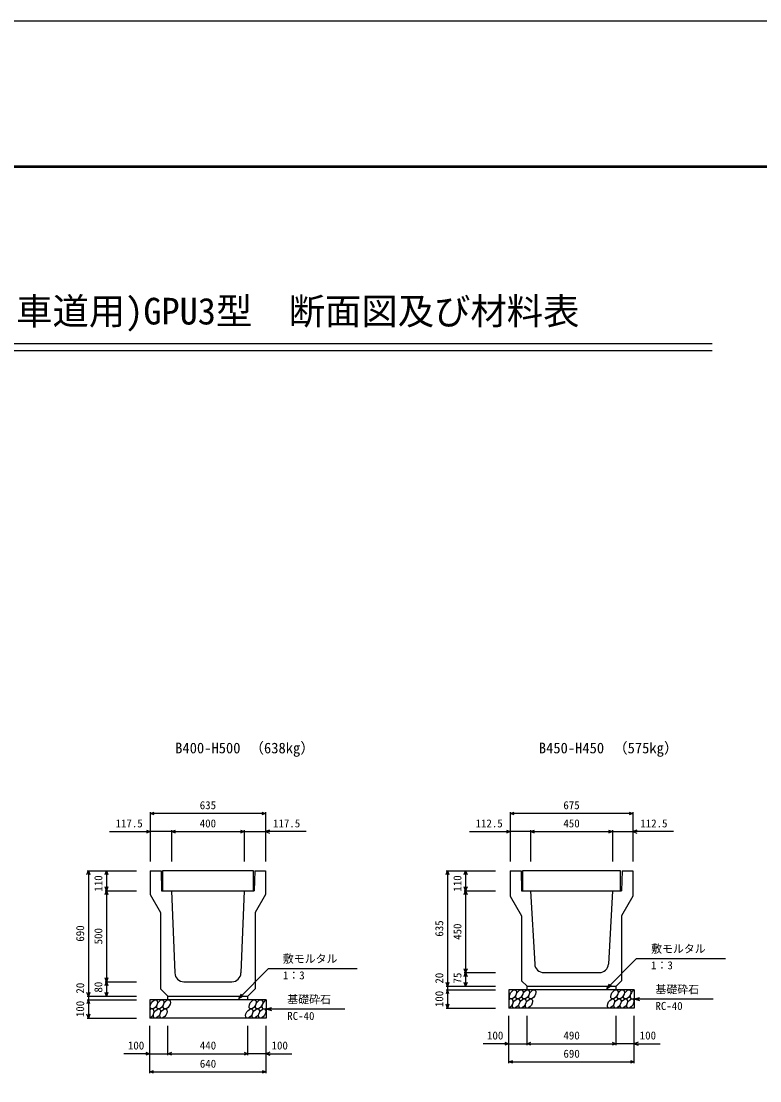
# Model space of a CAD drawing. Units: millimetres, scale not verified. Extents: x -33600 to 33600, y -11880 to 11880.
# Drawn here: x 15677 to 19739, y 6055 to 11880 of the extents above; entities that cross this region are included whole.
import ezdxf
from ezdxf.enums import TextEntityAlignment as Align

# ---------------------------------------------------------------- set-up
doc = ezdxf.new("R2010")
doc.units = ezdxf.units.MM
doc.header["$LTSCALE"] = 40
for name, color, linetype, lineweight in [('0-0_DIM', 7, 'Continuous', 25), ('0-1_Defpoints', 5, 'Continuous', 25), ('0-2_HATCH', 6, 'Continuous', 25), ('0-5_OUTLINE', 3, 'Continuous', 25), ('0-6_TXT', 7, 'Continuous', 25), ('0-7_WAKU', 3, 'Continuous', 25)]:
    doc.layers.add(name, color=color, linetype=linetype, lineweight=lineweight)
doc.styles.add('ＭＳ ゴシック', font='')
doc.styles.get('ＭＳ ゴシック').set_extended_font_data('MS Gothic')

msp = doc.modelspace()

# ---------------------------------------------------------------- linework, layer by layer
at = {"layer": '0-0_DIM'}
for p, q in [((16386.5, 7532.48), (16386.5, 7259.98)), ((17021.5, 7524.98), (16386.5, 7524.98)), ((17021.5, 7532.48), (17021.5, 7259.98)), ((18366.5, 7532.48), (18366.5, 7259.98)), ((19041.5, 7524.98), (18366.5, 7524.98)), ((19041.5, 7532.48), (19041.5, 7259.98)), ((16163.12, 7424.98), (16386.5, 7424.98)), ((16504, 7424.98), (16386.5, 7424.98)), ((16504, 7432.48), (16504, 7259.98)), ((16504, 7424.98), (16904, 7424.98)), ((16904, 7432.48), (16904, 7259.98)), ((16904, 7424.98), (17021.5, 7424.98)), ((17244.87, 7424.98), (17021.5, 7424.98)), ((18143.12, 7424.98), (18366.5, 7424.98)), ((18479, 7424.98), (18366.5, 7424.98)), ((18479, 7432.48), (18479, 7259.98)), ((18479, 7424.98), (18929, 7424.98)), ((18929, 7432.48), (18929, 7259.98)), ((18929, 7424.98), (19041.5, 7424.98)), ((19264.87, 7424.98), (19041.5, 7424.98)), ((16039, 7209.98), (16311.5, 7209.98)), ((16046.5, 7209.98), (16046.5, 6519.98)), ((16146.5, 7209.98), (16146.5, 7099.98)), ((18014, 7209.98), (18286.5, 7209.98)), ((18021.5, 7209.98), (18021.5, 6574.98)), ((18121.5, 7209.98), (18121.5, 7099.98)), ((16139, 7099.98), (16311.5, 7099.98)), ((16146.5, 7099.98), (16146.5, 6599.98)), ((18114, 7099.98), (18286.5, 7099.98)), ((18121.5, 7099.98), (18121.5, 6649.98)), ((19062.02, 6726.79), (18898.36, 6563.14)), ((19062.02, 6726.79), (19549.95, 6726.79)), ((17037.02, 6671.79), (16873.36, 6508.14)), ((17037.02, 6671.79), (17524.95, 6671.79)), ((18114, 6649.98), (18286.5, 6649.98)), ((18121.5, 6649.98), (18121.5, 6574.98)), ((16139, 6599.98), (16311.5, 6599.98)), ((16146.5, 6599.98), (16146.5, 6519.98)), ((18898.36, 6563.14), (18913.36, 6589.12)), ((16873.36, 6508.14), (16888.36, 6534.12)), ((18014, 6574.98), (18286.5, 6574.98)), ((18014, 6554.98), (18286.5, 6554.98)), ((18898.36, 6563.14), (18924.34, 6578.14)), ((16039, 6519.98), (16311.5, 6519.98)), ((16039, 6499.98), (16311.5, 6499.98)), ((16873.36, 6508.14), (16899.34, 6523.14)), ((19049, 6504.98), (19077.97, 6512.75)), ((19049, 6504.98), (19482.31, 6504.98)), ((19049, 6504.98), (19077.97, 6497.22)), ((17024, 6449.98), (17052.97, 6457.75)), ((17024, 6449.98), (17457.31, 6449.98)), ((17024, 6449.98), (17052.97, 6442.22)), ((18014, 6454.98), (18286.5, 6454.98)), ((18359, 6151.56), (18359, 6412.92)), ((18459, 6251.56), (18459, 6412.92)), ((18949, 6251.56), (18949, 6412.92)), ((19049, 6151.56), (19049, 6412.92)), ((16039, 6399.98), (16311.5, 6399.98)), ((16384, 6096.56), (16384, 6357.92)), ((16484, 6196.56), (16484, 6357.92)), ((16924, 6196.56), (16924, 6357.92)), ((17024, 6096.56), (17024, 6357.92)), ((18359, 6259.06), (18217.2, 6259.06)), ((18359, 6259.06), (18459, 6259.06)), ((18459, 6259.06), (18949, 6259.06)), ((19049, 6259.06), (18949, 6259.06)), ((19049, 6259.06), (19190.79, 6259.06)), ((16384, 6204.06), (16242.2, 6204.06)), ((16384, 6204.06), (16484, 6204.06)), ((16484, 6204.06), (16924, 6204.06)), ((17024, 6204.06), (16924, 6204.06)), ((17024, 6204.06), (17165.79, 6204.06)), ((18359, 6159.06), (19049, 6159.06)), ((16384, 6104.06), (17024, 6104.06))]:
    msp.add_line(p, q, dxfattribs=at)
for points in [[(16407.64, 7517.29), (16386.5, 7524.98), (16407.64, 7532.68)], [(17000.35, 7532.68), (17021.5, 7524.98), (17000.35, 7517.29)], [(18387.64, 7517.29), (18366.5, 7524.98), (18387.64, 7532.68)], [(19020.35, 7532.68), (19041.5, 7524.98), (19020.35, 7517.29)], [(16365.35, 7432.68), (16386.5, 7424.98), (16365.35, 7417.29)], [(16525.14, 7417.29), (16504, 7424.98), (16525.14, 7432.68)], [(16882.85, 7432.68), (16904, 7424.98), (16882.85, 7417.29)], [(17042.64, 7432.68), (17021.5, 7424.98), (17042.64, 7417.29)], [(18345.35, 7432.68), (18366.5, 7424.98), (18345.35, 7417.29)], [(18500.14, 7417.29), (18479, 7424.98), (18500.14, 7432.68)], [(18907.85, 7432.68), (18929, 7424.98), (18907.85, 7417.29)], [(19062.64, 7432.68), (19041.5, 7424.98), (19062.64, 7417.29)], [(16038.8, 7188.84), (16046.5, 7209.98), (16054.19, 7188.84)], [(16138.8, 7188.84), (16146.5, 7209.98), (16154.19, 7188.84)], [(18013.8, 7188.84), (18021.5, 7209.98), (18029.19, 7188.84)], [(18113.8, 7188.84), (18121.5, 7209.98), (18129.19, 7188.84)], [(16154.19, 7121.13), (16146.5, 7099.98), (16138.8, 7121.13)], [(18129.19, 7121.13), (18121.5, 7099.98), (18113.8, 7121.13)], [(16138.8, 7078.84), (16146.5, 7099.98), (16154.19, 7078.84)], [(18113.8, 7078.84), (18121.5, 7099.98), (18129.19, 7078.84)], [(18129.19, 6671.13), (18121.5, 6649.98), (18113.8, 6671.13)], [(18113.8, 6628.84), (18121.5, 6649.98), (18129.19, 6628.84)], [(16154.19, 6621.13), (16146.5, 6599.98), (16138.8, 6621.13)], [(16138.8, 6578.84), (16146.5, 6599.98), (16154.19, 6578.84)], [(18029.19, 6596.13), (18021.5, 6574.98), (18013.8, 6596.13)], [(18129.19, 6596.13), (18121.5, 6574.98), (18113.8, 6596.13)], [(16054.19, 6541.13), (16046.5, 6519.98), (16038.8, 6541.13)], [(16154.19, 6541.13), (16146.5, 6519.98), (16138.8, 6541.13)], [(18029.19, 6533.84), (18021.5, 6554.98), (18013.8, 6533.84)], [(18021.5, 6574.98), (18021.5, 6554.98), (18021.5, 6454.98)], [(16054.19, 6478.84), (16046.5, 6499.98), (16038.8, 6478.84)], [(16046.5, 6519.98), (16046.5, 6499.98), (16046.5, 6399.98)], [(18029.19, 6476.13), (18021.5, 6454.98), (18013.8, 6476.13)], [(16054.19, 6421.13), (16046.5, 6399.98), (16038.8, 6421.13)], [(18337.85, 6266.75), (18359, 6259.06), (18337.85, 6251.36)], [(18480.14, 6251.36), (18459, 6259.06), (18480.14, 6266.75)], [(18927.85, 6266.75), (18949, 6259.06), (18927.85, 6251.36)], [(19070.14, 6266.75), (19049, 6259.06), (19070.14, 6251.36)], [(16362.85, 6211.75), (16384, 6204.06), (16362.85, 6196.36)], [(16505.14, 6196.36), (16484, 6204.06), (16505.14, 6211.75)], [(16902.85, 6211.75), (16924, 6204.06), (16902.85, 6196.36)], [(17045.14, 6211.75), (17024, 6204.06), (17045.14, 6196.36)], [(18380.14, 6151.36), (18359, 6159.06), (18380.14, 6166.75)], [(19027.85, 6166.75), (19049, 6159.06), (19027.85, 6151.36)], [(16405.14, 6096.36), (16384, 6104.06), (16405.14, 6111.75)], [(17002.85, 6111.75), (17024, 6104.06), (17002.85, 6096.36)]]:
    msp.add_lwpolyline(points, dxfattribs=at)
at = {"layer": '0-1_Defpoints'}
msp.add_lwpolyline([(0, -11880), (33600, -11880), (33600, 11880), (0, 11880)], close=True, dxfattribs=at)
at = {"layer": '0-2_HATCH'}
for points in [[(16454, 7099.98), (16954, 7099.98), (16954, 7209.98), (16454, 7209.98)], [(18434, 7099.98), (18974, 7099.98), (18974, 7209.98), (18434, 7209.98)]]:
    msp.add_lwpolyline(points, close=True, dxfattribs=at)
for centre in [(18381.89, 6529.98), (18417.36, 6529.98), (18452.84, 6529.98), (18488.32, 6529.98), (18939.57, 6529.98), (18975.04, 6529.98), (19010.52, 6529.98), (16406.89, 6474.98), (16442.36, 6474.98), (16477.84, 6474.98), (16950.04, 6474.98), (16985.52, 6474.98), (18398.77, 6479.99), (18434.25, 6479.99), (18469.72, 6479.99), (18920.97, 6479.99), (18956.45, 6479.99), (18991.93, 6479.99), (19027.4, 6479.99), (16423.77, 6424.99), (16459.25, 6424.99), (16931.45, 6424.99), (16966.93, 6424.99), (17002.4, 6424.99)]:
    msp.add_ellipse(centre, major_axis=(14.54, 23.54), ratio=0.5792, dxfattribs=at)
for centre, start_param, end_param in [((19046, 6529.98), 0.6666252, 4.1103269), ((17021, 6474.98), 0.6666252, 4.1103269), ((18363.29, 6479.99), 3.7419964, 7.318141), ((16388.29, 6424.99), 3.7419964, 7.318141)]:
    msp.add_ellipse(centre, major_axis=(14.54, 23.54), ratio=0.5792, start_param=start_param, end_param=end_param, dxfattribs=at)
at = {"layer": '0-5_OUTLINE'}
for p, q in [((16386.5, 7209.98), (16386.5, 7079.98)), ((16961.5, 7209.98), (16959, 7099.98)), ((18366.5, 7209.98), (18366.5, 7069.98)), ((18366.5, 7209.98), (18426.5, 7209.98)), ((18426.5, 7209.98), (18429, 7099.98)), ((18981.5, 7209.98), (18979, 7099.98)), ((18981.5, 7209.98), (19041.5, 7209.98)), ((16386.5, 7079.98), (16444, 6979.98)), ((16904, 7099.98), (16885.92, 6647.99)), ((16904, 7099.98), (16959, 7099.98)), ((18366.5, 7069.98), (18429, 6961.73)), ((18429, 7099.98), (18479, 7099.98)), ((18479, 7099.98), (18501.37, 6697.21)), ((18929, 7099.98), (18906.62, 6697.21)), ((18929, 7099.98), (18979, 7099.98)), ((16444, 6979.98), (16444, 6559.98)), ((16964, 6979.98), (16964, 6559.98)), ((18551.29, 6649.98), (18856.7, 6649.98)), ((16572.04, 6599.98), (16835.96, 6599.98)), ((16484, 6519.98), (16444, 6559.98)), ((19049, 6554.98), (18359, 6554.98)), ((18359, 6554.98), (18359, 6454.98)), ((18459, 6574.98), (18949, 6574.98)), ((18459, 6554.98), (18459, 6574.98)), ((18949, 6554.98), (18949, 6574.98)), ((19049, 6554.98), (19049, 6454.98)), ((17024, 6499.98), (16384, 6499.98)), ((16384, 6499.98), (16384, 6399.98)), ((16484, 6499.98), (16484, 6519.98)), ((16924, 6499.98), (16924, 6519.98)), ((17024, 6499.98), (17024, 6399.98)), ((19049, 6454.98), (18359, 6454.98)), ((17024, 6399.98), (16384, 6399.98))]:
    msp.add_line(p, q, dxfattribs=at)
for points in [[(16386.5, 7209.98), (16446.5, 7209.98), (16449, 7099.98), (16504, 7099.98), (16522.08, 6647.99)], [(16961.5, 7209.98), (17021.5, 7209.98), (17021.5, 7079.98), (16964, 6979.98)], [(19041.5, 7209.98), (19041.5, 7069.98), (18979, 6961.73), (18979, 6604.98), (18949, 6574.98)], [(18429, 6961.73), (18429, 6604.98), (18459, 6574.98)], [(16484, 6519.98), (16924, 6519.98), (16964, 6559.98)]]:
    msp.add_lwpolyline(points, dxfattribs=at)
for centre, start, end in [((16572.04, 6649.98), 182.29061, 270), ((16835.96, 6649.98), 270, 357.70939), ((18551.29, 6699.98), 183.17983, 270), ((18856.7, 6699.98), 270, 356.82017)]:
    msp.add_arc(centre, 50, start, end, dxfattribs=at)
at = {"layer": '0-6_TXT'}
for p, q in [((14123.27, 10108.78), (19476.73, 10108.78)), ((14123.27, 10070.38), (19476.73, 10070.38))]:
    msp.add_line(p, q, dxfattribs=at)
at = {"layer": '0-7_WAKU', "lineweight": 50}
msp.add_lwpolyline([(800, -11080), (32800, -11080), (32800, 11080), (800, 11080)], close=True, dxfattribs=at)

# ---------------------------------------------------------------- texts
at = {"layer": '0-0_DIM', "style": 'ＭＳ ゴシック'}
for s, p in [('635', (16659, 7534.98)), ('675', (18659, 7534.98)), ('117.5', (16195.89, 7434.98)), ('400', (16659, 7434.98)), ('117.5', (17062.1, 7434.98)), ('112.5', (18175.89, 7434.98)), ('450', (18659, 7434.98)), ('112.5', (19082.1, 7434.98)), ('敷モルタル', (19141.39, 6745.53)), ('敷モルタル', (17116.39, 6690.53)), ('1：3', (19141.39, 6654.84)), ('1：3', (17116.39, 6599.84)), ('基礎砕石', (19165.32, 6522.16)), ('基礎砕石', (17140.32, 6467.16)), ('RC-40', (19165.32, 6431.47)), ('RC-40', (17140.32, 6376.47)), ('100', (18239, 6269.06)), ('490', (18659.53, 6269.06)), ('100', (19079, 6269.06)), ('100', (16264, 6214.06)), ('440', (16659.53, 6214.06)), ('100', (17054, 6214.06)), ('690', (18659.53, 6169.06)), ('640', (16659.53, 6114.06))]:
    msp.add_text(s, height=43.99, dxfattribs=at).set_placement(p, align=Align.BOTTOM_LEFT)
for s, p in [('110', (16136.5, 7094.98)), ('110', (18111.5, 7094.98)), ('635', (18011.5, 6847.48)), ('690', (16036.5, 6819.98)), ('500', (16136.5, 6804.98)), ('450', (18111.5, 6829.98)), ('20', (18011.5, 6589.3)), ('75', (18111.5, 6589.98)), ('20', (16036.5, 6534.3)), ('80', (16136.5, 6539.98)), ('100', (18011.5, 6459.98)), ('100', (16036.5, 6404.98))]:
    msp.add_text(s, height=43.99, rotation=90, dxfattribs=at).set_placement(p, align=Align.BOTTOM_LEFT)
at = {"layer": '0-6_TXT', "style": 'ＭＳ ゴシック'}
for s, height, p in [('U型側溝(車道用)GPU3型\u3000断面図及び材料表', 146.6, (14850, 10168.78)), ('（638kg）', 58.65, (16932.37, 7837.71)), ('（575kg）', 58.65, (18932.37, 7837.71)), ('B400-H500', 58.65, (16524, 7837.71)), ('B450-H450', 58.65, (18524, 7837.71))]:
    msp.add_text(s, height=height, dxfattribs=at).set_placement(p, align=Align.BOTTOM_LEFT)

doc.saveas('drawing.dxf')
